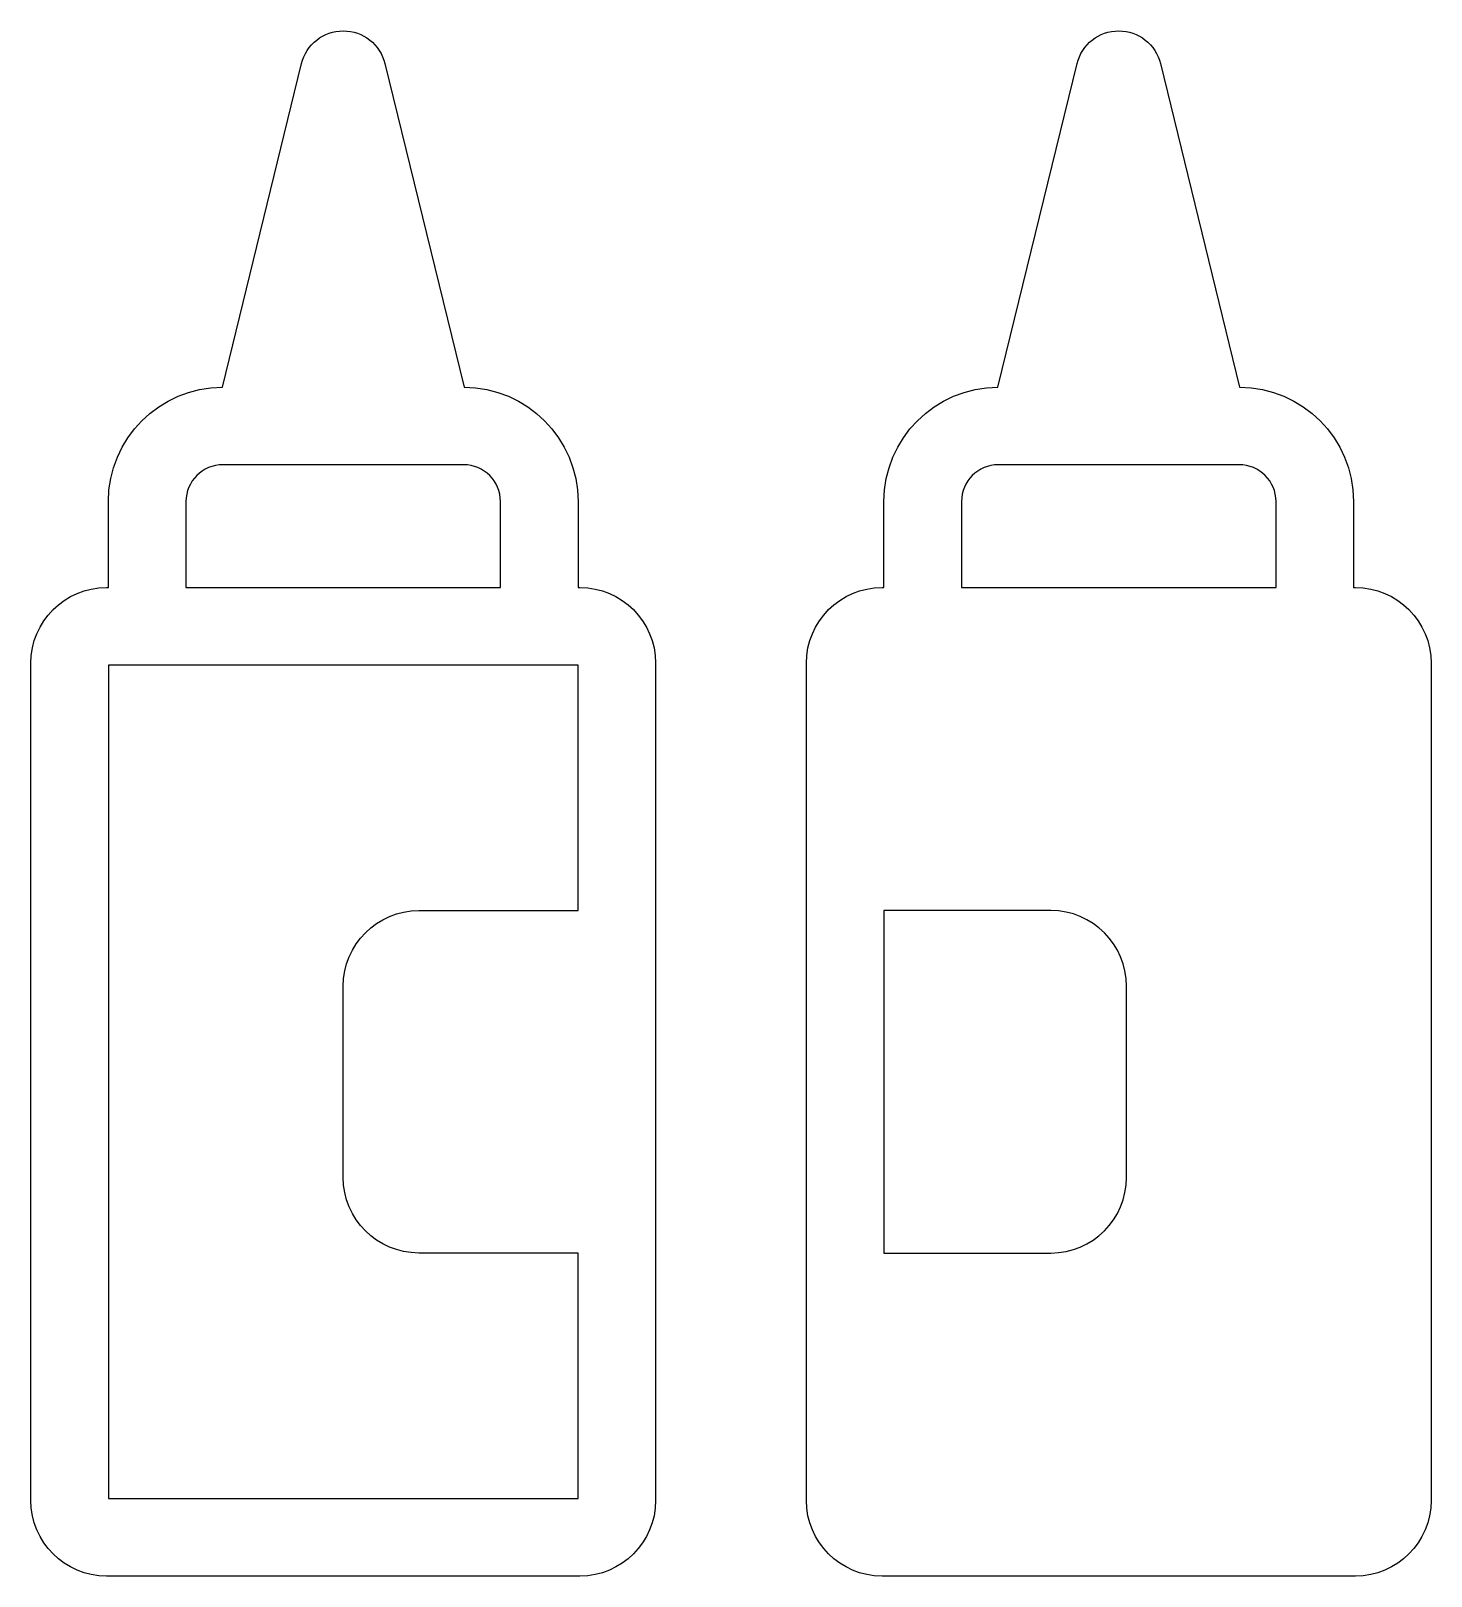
# Model space of a CAD drawing. Header units: centimetres. Extents: x -5.8 to 6.1, y -6.6 to 6.5.
import ezdxf

# ---------------------------------------------------------------- set-up
doc = ezdxf.new("R2010")
doc.units = ezdxf.units.CM
doc.header["$MEASUREMENT"] = 0
doc.layers.add('Layer 1', color=7, linetype='Continuous')

msp = doc.modelspace()

# ---------------------------------------------------------------- linework, layer by layer
at = {"layer": 'Layer 1'}
for points, knots in [([(-1.1267, 1.81853), (-1.1267, 1.81853), (-1.1426, 1.81853), (-1.1426, 1.81853), (-1.1426, 1.81853), (-1.1426, 1.81853), (-1.1426, 2.54889), (-1.1426, 2.54889), (-1.1426, 2.54889), (-1.1426, 3.08385), (-1.57723, 3.5193), (-2.11203, 3.52097), (-2.11203, 3.52097), (-2.11203, 3.52097), (-2.78397, 6.27192), (-2.78397, 6.27192), (-2.78397, 6.27192), (-2.8239, 6.43538), (-2.97021, 6.55), (-3.13843, 6.55), (-3.13843, 6.55), (-3.30663, 6.55), (-3.45297, 6.43538), (-3.49287, 6.27192), (-3.49287, 6.27192), (-3.49287, 6.27192), (-4.16481, 3.52097), (-4.16481, 3.52097), (-4.16481, 3.52097), (-4.69959, 3.5193), (-5.13424, 3.08385), (-5.13424, 2.54889), (-5.13424, 2.54889), (-5.13424, 2.54889), (-5.13424, 1.81853), (-5.13424, 1.81853), (-5.13424, 1.81853), (-5.13424, 1.81853), (-5.15011, 1.81853), (-5.15011, 1.81853), (-5.15011, 1.81853), (-5.50518, 1.81853), (-5.79292, 1.53058), (-5.79292, 1.17572), (-5.79292, 1.17572), (-5.79292, 1.17572), (-5.79292, -5.94247), (-5.79292, -5.94247), (-5.79292, -5.94247), (-5.79292, -6.29733), (-5.50519, -6.58528), (-5.15011, -6.58528), (-5.15011, -6.58528), (-5.15011, -6.58528), (-1.1267, -6.58527), (-1.1267, -6.58527), (-1.1267, -6.58527), (-0.7716, -6.58527), (-0.48389, -6.2973), (-0.48389, -5.94246), (-0.48389, -5.94246), (-0.48389, -5.94246), (-0.4839, 1.17573), (-0.4839, 1.17573), (-0.4839, 1.17573), (-0.4839, 1.53059), (-0.7716, 1.81853), (-1.1267, 1.81853)], [0, 0, 0, 0, 0.05555556, 0.05555556, 0.05555556, 0.05555556, 0.11111111, 0.11111111, 0.11111111, 0.11111111, 0.16666667, 0.16666667, 0.16666667, 0.16666667, 0.22222222, 0.22222222, 0.22222222, 0.22222222, 0.27777778, 0.27777778, 0.27777778, 0.27777778, 0.33333333, 0.33333333, 0.33333333, 0.33333333, 0.38888889, 0.38888889, 0.38888889, 0.38888889, 0.44444444, 0.44444444, 0.44444444, 0.44444444, 0.5, 0.5, 0.5, 0.5, 0.55555556, 0.55555556, 0.55555556, 0.55555556, 0.61111111, 0.61111111, 0.61111111, 0.61111111, 0.66666667, 0.66666667, 0.66666667, 0.66666667, 0.72222222, 0.72222222, 0.72222222, 0.72222222, 0.77777778, 0.77777778, 0.77777778, 0.77777778, 0.83333333, 0.83333333, 0.83333333, 0.83333333, 0.88888889, 0.88888889, 0.88888889, 0.88888889, 1, 1, 1, 1]), ([(5.46455, 1.81853), (5.46455, 1.81853), (5.44864, 1.81853), (5.44864, 1.81853), (5.44864, 1.81853), (5.44864, 1.81853), (5.44864, 2.54889), (5.44864, 2.54889), (5.44864, 2.54889), (5.44864, 3.08385), (5.01398, 3.5193), (4.47921, 3.52097), (4.47921, 3.52097), (4.47921, 3.52097), (3.80725, 6.27192), (3.80725, 6.27192), (3.80725, 6.27192), (3.76738, 6.43538), (3.62098, 6.55), (3.45279, 6.55), (3.45279, 6.55), (3.28459, 6.55), (3.13828, 6.43538), (3.09835, 6.27192), (3.09835, 6.27192), (3.09835, 6.27192), (2.42641, 3.52097), (2.42641, 3.52097), (2.42641, 3.52097), (1.89163, 3.5193), (1.45698, 3.08385), (1.45698, 2.54889), (1.45698, 2.54889), (1.45698, 2.54889), (1.45698, 1.81853), (1.45698, 1.81853), (1.45698, 1.81853), (1.45698, 1.81853), (1.44111, 1.81853), (1.44111, 1.81853), (1.44111, 1.81853), (1.08601, 1.81853), (0.7983, 1.53058), (0.7983, 1.17572), (0.7983, 1.17572), (0.7983, 1.17572), (0.7983, -0.9278), (0.7983, -0.9278), (0.7983, -0.9278), (0.7983, -0.9278), (0.7983, -3.83893), (0.7983, -3.83893), (0.7983, -3.83893), (0.7983, -3.83893), (0.7983, -5.94245), (0.7983, -5.94245), (0.7983, -5.94245), (0.7983, -6.29731), (1.08603, -6.58526), (1.44111, -6.58526), (1.44111, -6.58526), (1.44111, -6.58526), (5.46452, -6.58524), (5.46452, -6.58524), (5.46452, -6.58524), (5.81962, -6.58524), (6.10733, -6.29727), (6.10733, -5.94243), (6.10733, -5.94243), (6.10733, -5.94243), (6.10732, 1.17573), (6.10732, 1.17573), (6.10732, 1.17573), (6.10735, 1.53059), (5.81964, 1.81853), (5.46455, 1.81853)], [0, 0, 0, 0, 0.05, 0.05, 0.05, 0.05, 0.1, 0.1, 0.1, 0.1, 0.15, 0.15, 0.15, 0.15, 0.2, 0.2, 0.2, 0.2, 0.25, 0.25, 0.25, 0.25, 0.3, 0.3, 0.3, 0.3, 0.35, 0.35, 0.35, 0.35, 0.4, 0.4, 0.4, 0.4, 0.45, 0.45, 0.45, 0.45, 0.5, 0.5, 0.5, 0.5, 0.55, 0.55, 0.55, 0.55, 0.6, 0.6, 0.6, 0.6, 0.65, 0.65, 0.65, 0.65, 0.7, 0.7, 0.7, 0.7, 0.75, 0.75, 0.75, 0.75, 0.8, 0.8, 0.8, 0.8, 0.85, 0.85, 0.85, 0.85, 0.9, 0.9, 0.9, 0.9, 1, 1, 1, 1]), ([(-4.47511, 2.54889), (-4.47511, 2.72182), (-4.33456, 2.86216), (-4.16187, 2.86216), (-4.16187, 2.86216), (-4.16187, 2.86216), (-2.11497, 2.86216), (-2.11497, 2.86216), (-2.11497, 2.86216), (-1.94225, 2.86216), (-1.80173, 2.72182), (-1.80173, 2.54889), (-1.80173, 2.54889), (-1.80173, 2.54889), (-1.80173, 1.81853), (-1.80173, 1.81853), (-1.80173, 1.81853), (-1.80173, 1.81853), (-4.47511, 1.81853), (-4.47511, 1.81853), (-4.47511, 1.81853), (-4.47511, 1.81853), (-4.47511, 2.54889), (-4.47511, 2.54889)], [0, 0, 0, 0, 0.14285714, 0.14285714, 0.14285714, 0.14285714, 0.28571429, 0.28571429, 0.28571429, 0.28571429, 0.42857143, 0.42857143, 0.42857143, 0.42857143, 0.57142857, 0.57142857, 0.57142857, 0.57142857, 0.71428571, 0.71428571, 0.71428571, 0.71428571, 1, 1, 1, 1]), ([(4.78951, 1.81853), (4.78951, 1.81853), (2.11611, 1.81853), (2.11611, 1.81853), (2.11611, 1.81853), (2.11611, 1.81853), (2.11611, 2.54889), (2.11611, 2.54889), (2.11611, 2.54889), (2.11611, 2.72182), (2.25666, 2.86216), (2.42935, 2.86216), (2.42935, 2.86216), (2.42935, 2.86216), (4.47625, 2.86216), (4.47625, 2.86216), (4.47625, 2.86216), (4.64897, 2.86216), (4.78949, 2.72182), (4.78949, 2.54889), (4.78949, 2.54889), (4.78949, 2.54889), (4.78949, 1.81853), (4.78949, 1.81853), (4.78949, 1.81853), (4.78949, 1.81853), (4.78951, 1.81853), (4.78951, 1.81853)], [0, 0, 0, 0, 0.125, 0.125, 0.125, 0.125, 0.25, 0.25, 0.25, 0.25, 0.375, 0.375, 0.375, 0.375, 0.5, 0.5, 0.5, 0.5, 0.625, 0.625, 0.625, 0.625, 0.75, 0.75, 0.75, 0.75, 1, 1, 1, 1]), ([(-1.143, -0.92781), (-1.143, -0.92781), (-2.4956, -0.92781), (-2.4956, -0.92781), (-2.4956, -0.92781), (-2.85067, -0.92781), (-3.13841, -1.21576), (-3.13841, -1.57062), (-3.13841, -1.57062), (-3.13841, -1.57062), (-3.13841, -3.19611), (-3.13841, -3.19611), (-3.13841, -3.19611), (-3.13841, -3.55097), (-2.85068, -3.83892), (-2.4956, -3.83892), (-2.4956, -3.83892), (-2.4956, -3.83892), (-1.143, -3.83892), (-1.143, -3.83892), (-1.143, -3.83892), (-1.143, -3.83892), (-1.143, -5.92614), (-1.143, -5.92614), (-1.143, -5.92614), (-1.143, -5.92614), (-5.13382, -5.92614), (-5.13382, -5.92614), (-5.13382, -5.92614), (-5.13382, -5.92614), (-5.13382, 1.1594), (-5.13382, 1.1594), (-5.13382, 1.1594), (-5.13382, 1.1594), (-1.143, 1.1594), (-1.143, 1.1594), (-1.143, 1.1594), (-1.143, 1.1594), (-1.143, -0.92781), (-1.143, -0.92781)], [0, 0, 0, 0, 0.09090909, 0.09090909, 0.09090909, 0.09090909, 0.18181818, 0.18181818, 0.18181818, 0.18181818, 0.27272727, 0.27272727, 0.27272727, 0.27272727, 0.36363636, 0.36363636, 0.36363636, 0.36363636, 0.45454545, 0.45454545, 0.45454545, 0.45454545, 0.54545455, 0.54545455, 0.54545455, 0.54545455, 0.63636364, 0.63636364, 0.63636364, 0.63636364, 0.72727273, 0.72727273, 0.72727273, 0.72727273, 0.81818182, 0.81818182, 0.81818182, 0.81818182, 1, 1, 1, 1]), ([(3.51864, -3.19611), (3.51864, -3.55097), (3.23096, -3.83892), (2.87583, -3.83892), (2.87583, -3.83892), (2.87583, -3.83892), (1.45743, -3.83892), (1.45743, -3.83892), (1.45743, -3.83892), (1.45743, -3.83892), (1.45743, -0.92781), (1.45743, -0.92781), (1.45743, -0.92781), (1.45743, -0.92781), (2.87584, -0.92781), (2.87584, -0.92781), (2.87584, -0.92781), (3.23099, -0.92781), (3.51865, -1.21576), (3.51865, -1.57062), (3.51865, -1.57062), (3.51865, -1.57062), (3.51864, -3.19611), (3.51864, -3.19611)], [0, 0, 0, 0, 0.14285714, 0.14285714, 0.14285714, 0.14285714, 0.28571429, 0.28571429, 0.28571429, 0.28571429, 0.42857143, 0.42857143, 0.42857143, 0.42857143, 0.57142857, 0.57142857, 0.57142857, 0.57142857, 0.71428571, 0.71428571, 0.71428571, 0.71428571, 1, 1, 1, 1])]:
    msp.add_open_spline(points, degree=3, knots=knots, dxfattribs=at)

doc.saveas('drawing.dxf')
